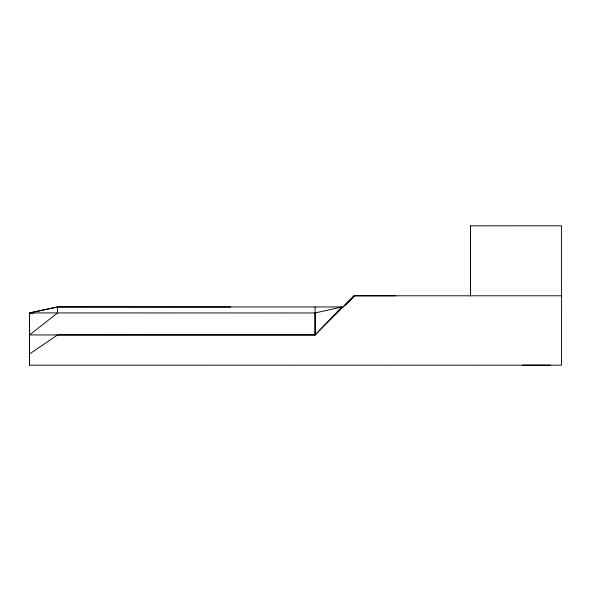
<?xml version="1.0" encoding="UTF-8"?>
<svg xmlns="http://www.w3.org/2000/svg" width="591" height="591" viewBox="0 0 591 591"><rect width="100%" height="100%" fill="white"/><g stroke="black" fill="none" stroke-linecap="round" stroke-linejoin="round"><path stroke-width="0.89" d="M29.55 365.194L29.55 354.002L57.563 334.942L315.077 334.927L341.916 308.074L341.916 306.951L57.549 306.965L29.557 312.927L29.55 365.194L561.45 365.172L561.428 225.792L470.525 225.821L470.539 295.803M230.667 307.025L57.563 306.951L57.549 312.935L29.557 334.942L315.077 334.971L341.916 306.951L315.077 312.964L29.557 312.927L29.565 353.979M315.077 312.964L315.077 334.971L315.077 306.951M470.539 295.803L470.539 225.806M342.603 307.453L354.29 295.796L341.916 308.074M29.565 312.912L33.251 312.92L29.557 312.935L57.549 306.965M395.689 295.796L354.26 295.781L345.284 304.926L354.26 295.781L561.435 295.781M522.252 365.194L550.243 365.186"/></g></svg>
